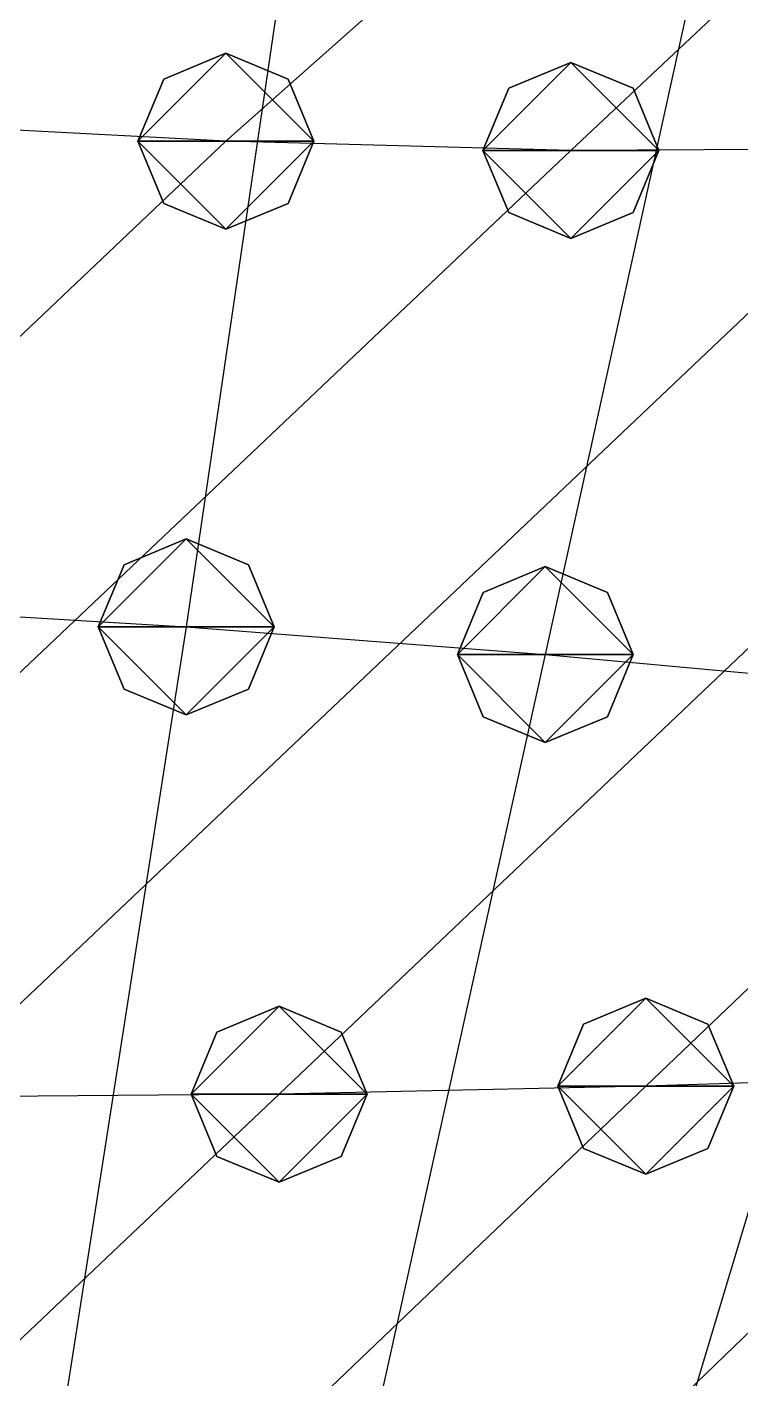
# Model space of a CAD drawing. Header units: metres. Extents: x -59 to 99, y -54 to 55.
# Drawn here: x 25.66 to 33.77, y 10.95 to 26.33 of the extents above; entities that cross this region are included whole.
import ezdxf

# ---------------------------------------------------------------- set-up
doc = ezdxf.new("R2010")
doc.units = ezdxf.units.M

msp = doc.modelspace()

# ---------------------------------------------------------------- linework, layer by layer
for p, q in [((39.801544, 35.592957, -125.0044), (27.918041, 25.031487, -133.29512)), ((43.101913, 35.526, -124.04836), (31.840702, 24.925573, -131.78381)), ((29.117361, 30.766953, -215.3948), (27.46747, 19.507492, -213.67805)), ((34.01928, 30.438913, -210.69817), (31.549576, 19.192104, -209.16345)), ((27.918041, 26.031487, -133.29495), (27.210934, 25.738594, -133.295)), ((27.918041, 26.031487, -133.29495), (27.210934, 25.738594, -133.295)), ((27.918041, 26.031487, -133.29495), (27.210934, 25.738594, -133.295)), ((27.918041, 26.031487, -133.29495), (27.210934, 25.738594, -133.295)), ((28.625149, 25.738594, -133.295), (27.918041, 26.031487, -133.29495)), ((28.625149, 25.738594, -133.295), (27.918041, 26.031487, -133.29495)), ((28.625149, 25.738594, -133.295), (27.918041, 26.031487, -133.29495)), ((28.625149, 25.738594, -133.295), (27.918041, 26.031487, -133.29495)), ((31.840702, 25.925573, -131.78365), (31.133595, 25.63268, -131.78369)), ((31.840702, 25.925573, -131.78365), (31.133595, 25.63268, -131.78369)), ((31.840702, 25.925573, -131.78365), (31.133595, 25.63268, -131.78369)), ((31.840702, 25.925573, -131.78365), (31.133595, 25.63268, -131.78369)), ((32.54781, 25.63268, -131.78369), (31.840702, 25.925573, -131.78365)), ((32.54781, 25.63268, -131.78369), (31.840702, 25.925573, -131.78365)), ((32.54781, 25.63268, -131.78369), (31.840702, 25.925573, -131.78365)), ((32.54781, 25.63268, -131.78369), (31.840702, 25.925573, -131.78365)), ((27.210934, 25.738594, -133.295), (26.918041, 25.031487, -133.29512)), ((27.210934, 25.738594, -133.295), (26.918041, 25.031487, -133.29512)), ((27.210934, 25.738594, -133.295), (26.918041, 25.031487, -133.29512)), ((27.210934, 25.738594, -133.295), (26.918041, 25.031487, -133.29512)), ((28.918041, 25.031487, -133.29512), (28.625149, 25.738594, -133.295)), ((28.918041, 25.031487, -133.29512), (28.625149, 25.738594, -133.295)), ((28.918041, 25.031487, -133.29512), (28.625149, 25.738594, -133.295)), ((28.918041, 25.031487, -133.29512), (28.625149, 25.738594, -133.295)), ((31.133595, 25.63268, -131.78369), (30.840702, 24.925573, -131.78381)), ((31.133595, 25.63268, -131.78369), (30.840702, 24.925573, -131.78381)), ((31.133595, 25.63268, -131.78369), (30.840702, 24.925573, -131.78381)), ((31.133595, 25.63268, -131.78369), (30.840702, 24.925573, -131.78381)), ((32.840702, 24.925573, -131.78381), (32.54781, 25.63268, -131.78369)), ((32.840702, 24.925573, -131.78381), (32.54781, 25.63268, -131.78369)), ((32.840702, 24.925573, -131.78381), (32.54781, 25.63268, -131.78369)), ((32.840702, 24.925573, -131.78381), (32.54781, 25.63268, -131.78369)), ((27.918041, 25.031487, -133.29512), (23.385426, 25.269653, -136.699)), ((44.13097, 25.20737, -135.80191), (32.69128, 14.283207, -138.88821)), ((27.918041, 25.031487, -133.29512), (16.645351, 14.338593, -139.69669)), ((31.840702, 24.925573, -131.78381), (20.515675, 14.200554, -137.72739)), ((35.827793, 24.945442, -132.06738), (24.455467, 14.157696, -137.11244)), ((26.918041, 25.031487, -133.29512), (27.210934, 24.324379, -133.29524)), ((26.918041, 25.031487, -133.29512), (27.210934, 24.324379, -133.29524)), ((26.918041, 25.031487, -133.29512), (27.210934, 24.324379, -133.29524)), ((26.918041, 25.031487, -133.29512), (27.210934, 24.324379, -133.29524)), ((31.840702, 24.925573, -131.78381), (27.918041, 25.031487, -133.29512)), ((39.93824, 25.049267, -133.54689), (28.522419, 14.191643, -137.58893)), ((28.625149, 24.324379, -133.29524), (28.918041, 25.031487, -133.29512)), ((28.625149, 24.324379, -133.29524), (28.918041, 25.031487, -133.29512)), ((28.625149, 24.324379, -133.29524), (28.918041, 25.031487, -133.29512)), ((28.625149, 24.324379, -133.29524), (28.918041, 25.031487, -133.29512)), ((30.840702, 24.925573, -131.78381), (31.133595, 24.218466, -131.78394)), ((30.840702, 24.925573, -131.78381), (31.133595, 24.218466, -131.78394)), ((30.840702, 24.925573, -131.78381), (31.133595, 24.218466, -131.78394)), ((30.840702, 24.925573, -131.78381), (31.133595, 24.218466, -131.78394)), ((35.827793, 24.945442, -132.06738), (31.840702, 24.925573, -131.78381)), ((32.54781, 24.218466, -131.78394), (32.840702, 24.925573, -131.78381)), ((32.54781, 24.218466, -131.78394), (32.840702, 24.925573, -131.78381)), ((32.54781, 24.218466, -131.78394), (32.840702, 24.925573, -131.78381)), ((32.54781, 24.218466, -131.78394), (32.840702, 24.925573, -131.78381)), ((27.210934, 24.324379, -133.29524), (27.918041, 24.031487, -133.29529)), ((27.210934, 24.324379, -133.29524), (27.918041, 24.031487, -133.29529)), ((27.210934, 24.324379, -133.29524), (27.918041, 24.031487, -133.29529)), ((27.210934, 24.324379, -133.29524), (27.918041, 24.031487, -133.29529)), ((27.918041, 24.031487, -133.29529), (28.625149, 24.324379, -133.29524)), ((27.918041, 24.031487, -133.29529), (28.625149, 24.324379, -133.29524)), ((27.918041, 24.031487, -133.29529), (28.625149, 24.324379, -133.29524)), ((27.918041, 24.031487, -133.29529), (28.625149, 24.324379, -133.29524)), ((31.133595, 24.218466, -131.78394), (31.840702, 23.925573, -131.78398)), ((31.133595, 24.218466, -131.78394), (31.840702, 23.925573, -131.78398)), ((31.133595, 24.218466, -131.78394), (31.840702, 23.925573, -131.78398)), ((31.133595, 24.218466, -131.78394), (31.840702, 23.925573, -131.78398)), ((31.840702, 23.925573, -131.78398), (32.54781, 24.218466, -131.78394)), ((31.840702, 23.925573, -131.78398), (32.54781, 24.218466, -131.78394)), ((31.840702, 23.925573, -131.78398), (32.54781, 24.218466, -131.78394)), ((31.840702, 23.925573, -131.78398), (32.54781, 24.218466, -131.78394)), ((27.46747, 20.507492, -213.67789), (26.760363, 20.2146, -213.67793)), ((27.46747, 20.507492, -213.67789), (26.760363, 20.2146, -213.67793)), ((27.46747, 20.507492, -213.67789), (26.760363, 20.2146, -213.67793)), ((27.46747, 20.507492, -213.67789), (26.760363, 20.2146, -213.67793)), ((28.174578, 20.2146, -213.67793), (27.46747, 20.507492, -213.67789)), ((28.174578, 20.2146, -213.67793), (27.46747, 20.507492, -213.67789)), ((28.174578, 20.2146, -213.67793), (27.46747, 20.507492, -213.67789)), ((28.174578, 20.2146, -213.67793), (27.46747, 20.507492, -213.67789)), ((26.760363, 20.2146, -213.67793), (26.46747, 19.507492, -213.67805)), ((26.760363, 20.2146, -213.67793), (26.46747, 19.507492, -213.67805)), ((26.760363, 20.2146, -213.67793), (26.46747, 19.507492, -213.67805)), ((26.760363, 20.2146, -213.67793), (26.46747, 19.507492, -213.67805)), ((28.46747, 19.507492, -213.67805), (28.174578, 20.2146, -213.67793)), ((28.46747, 19.507492, -213.67805), (28.174578, 20.2146, -213.67793)), ((28.46747, 19.507492, -213.67805), (28.174578, 20.2146, -213.67793)), ((28.46747, 19.507492, -213.67805), (28.174578, 20.2146, -213.67793)), ((31.549576, 20.192104, -209.16328), (30.842468, 19.899212, -209.16333)), ((31.549576, 20.192104, -209.16328), (30.842468, 19.899212, -209.16333)), ((31.549576, 20.192104, -209.16328), (30.842468, 19.899212, -209.16333)), ((31.549576, 20.192104, -209.16328), (30.842468, 19.899212, -209.16333)), ((32.256683, 19.899212, -209.16333), (31.549576, 20.192104, -209.16328)), ((32.256683, 19.899212, -209.16333), (31.549576, 20.192104, -209.16328)), ((32.256683, 19.899212, -209.16333), (31.549576, 20.192104, -209.16328)), ((32.256683, 19.899212, -209.16333), (31.549576, 20.192104, -209.16328)), ((30.842468, 19.899212, -209.16333), (30.549576, 19.192104, -209.16345)), ((30.842468, 19.899212, -209.16333), (30.549576, 19.192104, -209.16345)), ((30.842468, 19.899212, -209.16333), (30.549576, 19.192104, -209.16345)), ((30.842468, 19.899212, -209.16333), (30.549576, 19.192104, -209.16345)), ((32.549576, 19.192104, -209.16345), (32.256683, 19.899212, -209.16333)), ((32.549576, 19.192104, -209.16345), (32.256683, 19.899212, -209.16333)), ((32.549576, 19.192104, -209.16345), (32.256683, 19.899212, -209.16333)), ((32.549576, 19.192104, -209.16345), (32.256683, 19.899212, -209.16333)), ((23.483019, 19.74487, -217.07271), (27.46747, 19.507492, -213.67805)), ((27.46747, 19.507492, -213.67805), (25.722347, 8.326824, -213.0821)), ((26.46747, 19.507492, -213.67805), (26.760363, 18.800385, -213.67818)), ((26.46747, 19.507492, -213.67805), (26.760363, 18.800385, -213.67818)), ((26.46747, 19.507492, -213.67805), (26.760363, 18.800385, -213.67818)), ((26.46747, 19.507492, -213.67805), (26.760363, 18.800385, -213.67818)), ((27.46747, 19.507492, -213.67805), (31.549576, 19.192104, -209.16345)), ((28.174578, 18.800385, -213.67818), (28.46747, 19.507492, -213.67805)), ((28.174578, 18.800385, -213.67818), (28.46747, 19.507492, -213.67805)), ((28.174578, 18.800385, -213.67818), (28.46747, 19.507492, -213.67805)), ((28.174578, 18.800385, -213.67818), (28.46747, 19.507492, -213.67805)), ((31.549576, 19.192104, -209.16345), (29.071415, 8.002361, -208.44037)), ((30.549576, 19.192104, -209.16345), (30.842468, 18.484997, -209.16357)), ((30.549576, 19.192104, -209.16345), (30.842468, 18.484997, -209.16357)), ((30.549576, 19.192104, -209.16345), (30.842468, 18.484997, -209.16357)), ((30.549576, 19.192104, -209.16345), (30.842468, 18.484997, -209.16357)), ((31.549576, 19.192104, -209.16345), (35.642563, 18.820251, -203.8381)), ((32.256683, 18.484997, -209.16357), (32.549576, 19.192104, -209.16345)), ((32.256683, 18.484997, -209.16357), (32.549576, 19.192104, -209.16345)), ((32.256683, 18.484997, -209.16357), (32.549576, 19.192104, -209.16345)), ((32.256683, 18.484997, -209.16357), (32.549576, 19.192104, -209.16345)), ((26.760363, 18.800385, -213.67818), (27.46747, 18.507492, -213.67822)), ((26.760363, 18.800385, -213.67818), (27.46747, 18.507492, -213.67822)), ((26.760363, 18.800385, -213.67818), (27.46747, 18.507492, -213.67822)), ((26.760363, 18.800385, -213.67818), (27.46747, 18.507492, -213.67822)), ((27.46747, 18.507492, -213.67822), (28.174578, 18.800385, -213.67818)), ((27.46747, 18.507492, -213.67822), (28.174578, 18.800385, -213.67818)), ((27.46747, 18.507492, -213.67822), (28.174578, 18.800385, -213.67818)), ((27.46747, 18.507492, -213.67822), (28.174578, 18.800385, -213.67818)), ((35.642563, 18.820251, -203.8381), (32.28979, 7.622429, -203.00282)), ((30.842468, 18.484997, -209.16357), (31.549576, 18.192104, -209.16362)), ((30.842468, 18.484997, -209.16357), (31.549576, 18.192104, -209.16362)), ((30.842468, 18.484997, -209.16357), (31.549576, 18.192104, -209.16362)), ((30.842468, 18.484997, -209.16357), (31.549576, 18.192104, -209.16362)), ((31.549576, 18.192104, -209.16362), (32.256683, 18.484997, -209.16357)), ((31.549576, 18.192104, -209.16362), (32.256683, 18.484997, -209.16357)), ((31.549576, 18.192104, -209.16362), (32.256683, 18.484997, -209.16357)), ((31.549576, 18.192104, -209.16362), (32.256683, 18.484997, -209.16357)), ((32.69128, 15.283207, -138.88805), (31.984173, 14.990314, -138.88809)), ((32.69128, 15.283207, -138.88805), (31.984173, 14.990314, -138.88809)), ((32.69128, 15.283207, -138.88805), (31.984173, 14.990314, -138.88809)), ((32.69128, 15.283207, -138.88805), (31.984173, 14.990314, -138.88809)), ((33.398388, 14.990314, -138.88809), (32.69128, 15.283207, -138.88805)), ((33.398388, 14.990314, -138.88809), (32.69128, 15.283207, -138.88805)), ((33.398388, 14.990314, -138.88809), (32.69128, 15.283207, -138.88805)), ((33.398388, 14.990314, -138.88809), (32.69128, 15.283207, -138.88805)), ((28.522419, 15.191643, -137.58876), (27.815311, 14.898749, -137.5888)), ((28.522419, 15.191643, -137.58876), (27.815311, 14.898749, -137.5888)), ((28.522419, 15.191643, -137.58876), (27.815311, 14.898749, -137.5888)), ((28.522419, 15.191643, -137.58876), (27.815311, 14.898749, -137.5888)), ((29.229527, 14.898749, -137.5888), (28.522419, 15.191643, -137.58876)), ((29.229527, 14.898749, -137.5888), (28.522419, 15.191643, -137.58876)), ((29.229527, 14.898749, -137.5888), (28.522419, 15.191643, -137.58876)), ((29.229527, 14.898749, -137.5888), (28.522419, 15.191643, -137.58876)), ((31.984173, 14.990314, -138.88809), (31.69128, 14.283207, -138.88821)), ((31.984173, 14.990314, -138.88809), (31.69128, 14.283207, -138.88821)), ((31.984173, 14.990314, -138.88809), (31.69128, 14.283207, -138.88821)), ((31.984173, 14.990314, -138.88809), (31.69128, 14.283207, -138.88821)), ((33.69128, 14.283207, -138.88821), (33.398388, 14.990314, -138.88809)), ((33.69128, 14.283207, -138.88821), (33.398388, 14.990314, -138.88809)), ((33.69128, 14.283207, -138.88821), (33.398388, 14.990314, -138.88809)), ((33.69128, 14.283207, -138.88821), (33.398388, 14.990314, -138.88809)), ((27.815311, 14.898749, -137.5888), (27.522419, 14.191643, -137.58893)), ((27.815311, 14.898749, -137.5888), (27.522419, 14.191643, -137.58893)), ((27.815311, 14.898749, -137.5888), (27.522419, 14.191643, -137.58893)), ((27.815311, 14.898749, -137.5888), (27.522419, 14.191643, -137.58893)), ((29.522419, 14.191643, -137.58893), (29.229527, 14.898749, -137.5888)), ((29.522419, 14.191643, -137.58893), (29.229527, 14.898749, -137.5888)), ((29.522419, 14.191643, -137.58893), (29.229527, 14.898749, -137.5888)), ((29.522419, 14.191643, -137.58893), (29.229527, 14.898749, -137.5888)), ((36.898182, 14.41814, -140.80763), (25.495872, 3.4013252, -142.54208)), ((36.898182, 14.41814, -140.80763), (32.69128, 14.283207, -138.88821)), ((28.522419, 14.191643, -137.58893), (17.003136, 3.2785492, -140.80731)), ((32.69128, 14.283207, -138.88821), (21.212288, 3.3174706, -141.35335)), ((28.522419, 14.191643, -137.58893), (24.455467, 14.157696, -137.11244)), ((27.522419, 14.191643, -137.58893), (27.815311, 13.484536, -137.58905)), ((27.522419, 14.191643, -137.58893), (27.815311, 13.484536, -137.58905)), ((27.522419, 14.191643, -137.58893), (27.815311, 13.484536, -137.58905)), ((27.522419, 14.191643, -137.58893), (27.815311, 13.484536, -137.58905)), ((32.69128, 14.283207, -138.88821), (28.522419, 14.191643, -137.58893)), ((29.229527, 13.484536, -137.58905), (29.522419, 14.191643, -137.58893)), ((29.229527, 13.484536, -137.58905), (29.522419, 14.191643, -137.58893)), ((29.229527, 13.484536, -137.58905), (29.522419, 14.191643, -137.58893)), ((29.229527, 13.484536, -137.58905), (29.522419, 14.191643, -137.58893)), ((31.69128, 14.283207, -138.88821), (31.984173, 13.5761, -138.88834)), ((31.69128, 14.283207, -138.88821), (31.984173, 13.5761, -138.88834)), ((31.69128, 14.283207, -138.88821), (31.984173, 13.5761, -138.88834)), ((31.69128, 14.283207, -138.88821), (31.984173, 13.5761, -138.88834)), ((33.398388, 13.5761, -138.88834), (33.69128, 14.283207, -138.88821)), ((33.398388, 13.5761, -138.88834), (33.69128, 14.283207, -138.88821)), ((33.398388, 13.5761, -138.88834), (33.69128, 14.283207, -138.88821)), ((33.398388, 13.5761, -138.88834), (33.69128, 14.283207, -138.88821)), ((31.984173, 13.5761, -138.88834), (32.69128, 13.283207, -138.88838)), ((31.984173, 13.5761, -138.88834), (32.69128, 13.283207, -138.88838)), ((31.984173, 13.5761, -138.88834), (32.69128, 13.283207, -138.88838)), ((31.984173, 13.5761, -138.88834), (32.69128, 13.283207, -138.88838)), ((32.69128, 13.283207, -138.88838), (33.398388, 13.5761, -138.88834)), ((32.69128, 13.283207, -138.88838), (33.398388, 13.5761, -138.88834)), ((32.69128, 13.283207, -138.88838), (33.398388, 13.5761, -138.88834)), ((32.69128, 13.283207, -138.88838), (33.398388, 13.5761, -138.88834)), ((27.815311, 13.484536, -137.58905), (28.522419, 13.191643, -137.5891)), ((27.815311, 13.484536, -137.58905), (28.522419, 13.191643, -137.5891)), ((27.815311, 13.484536, -137.58905), (28.522419, 13.191643, -137.5891)), ((27.815311, 13.484536, -137.58905), (28.522419, 13.191643, -137.5891)), ((28.522419, 13.191643, -137.5891), (29.229527, 13.484536, -137.58905)), ((28.522419, 13.191643, -137.5891), (29.229527, 13.484536, -137.58905)), ((28.522419, 13.191643, -137.5891), (29.229527, 13.484536, -137.58905)), ((28.522419, 13.191643, -137.5891), (29.229527, 13.484536, -137.58905))]:
    msp.add_line(p, q)
for points in [[(26.918041, 25.031487, -133.29512), (27.210934, 25.738594, -133.295), (27.918041, 26.031487, -133.29495), (27.91814, 26.031586, -133.29485)], [(26.918041, 25.031487, -133.29512), (27.210934, 25.738594, -133.295), (27.918041, 26.031487, -133.29495), (27.91814, 26.031586, -133.29485)], [(26.918041, 25.031487, -133.29512), (27.210934, 25.738594, -133.295), (27.918041, 26.031487, -133.29495), (27.91814, 26.031586, -133.29485)], [(26.918041, 25.031487, -133.29512), (27.210934, 25.738594, -133.295), (27.918041, 26.031487, -133.29495), (27.91814, 26.031586, -133.29485)], [(26.918041, 25.031487, -133.29512), (27.918041, 26.031487, -133.29495), (28.918041, 25.031487, -133.29512), (28.91814, 25.031586, -133.29501)], [(26.918041, 25.031487, -133.29512), (27.918041, 26.031487, -133.29495), (28.918041, 25.031487, -133.29512), (28.91814, 25.031586, -133.29501)], [(26.918041, 25.031487, -133.29512), (27.918041, 26.031487, -133.29495), (28.918041, 25.031487, -133.29512), (28.91814, 25.031586, -133.29501)], [(26.918041, 25.031487, -133.29512), (27.918041, 26.031487, -133.29495), (28.918041, 25.031487, -133.29512), (28.91814, 25.031586, -133.29501)], [(27.918041, 26.031487, -133.29495), (28.625149, 25.738594, -133.295), (28.918041, 25.031487, -133.29512), (28.91814, 25.031586, -133.29501)], [(27.918041, 26.031487, -133.29495), (28.625149, 25.738594, -133.295), (28.918041, 25.031487, -133.29512), (28.91814, 25.031586, -133.29501)], [(27.918041, 26.031487, -133.29495), (28.625149, 25.738594, -133.295), (28.918041, 25.031487, -133.29512), (28.91814, 25.031586, -133.29501)], [(27.918041, 26.031487, -133.29495), (28.625149, 25.738594, -133.295), (28.918041, 25.031487, -133.29512), (28.91814, 25.031586, -133.29501)], [(30.840702, 24.925573, -131.78381), (31.133595, 25.63268, -131.78369), (31.840702, 25.925573, -131.78365), (31.840801, 25.925673, -131.78354)], [(30.840702, 24.925573, -131.78381), (31.133595, 25.63268, -131.78369), (31.840702, 25.925573, -131.78365), (31.840801, 25.925673, -131.78354)], [(30.840702, 24.925573, -131.78381), (31.133595, 25.63268, -131.78369), (31.840702, 25.925573, -131.78365), (31.840801, 25.925673, -131.78354)], [(30.840702, 24.925573, -131.78381), (31.133595, 25.63268, -131.78369), (31.840702, 25.925573, -131.78365), (31.840801, 25.925673, -131.78354)], [(30.840702, 24.925573, -131.78381), (31.840702, 25.925573, -131.78365), (32.840702, 24.925573, -131.78381), (32.8408, 24.925673, -131.7837)], [(30.840702, 24.925573, -131.78381), (31.840702, 25.925573, -131.78365), (32.840702, 24.925573, -131.78381), (32.8408, 24.925673, -131.7837)], [(30.840702, 24.925573, -131.78381), (31.840702, 25.925573, -131.78365), (32.840702, 24.925573, -131.78381), (32.8408, 24.925673, -131.7837)], [(30.840702, 24.925573, -131.78381), (31.840702, 25.925573, -131.78365), (32.840702, 24.925573, -131.78381), (32.8408, 24.925673, -131.7837)], [(31.840702, 25.925573, -131.78365), (32.54781, 25.63268, -131.78369), (32.840702, 24.925573, -131.78381), (32.8408, 24.925673, -131.7837)], [(31.840702, 25.925573, -131.78365), (32.54781, 25.63268, -131.78369), (32.840702, 24.925573, -131.78381), (32.8408, 24.925673, -131.7837)], [(31.840702, 25.925573, -131.78365), (32.54781, 25.63268, -131.78369), (32.840702, 24.925573, -131.78381), (32.8408, 24.925673, -131.7837)], [(31.840702, 25.925573, -131.78365), (32.54781, 25.63268, -131.78369), (32.840702, 24.925573, -131.78381), (32.8408, 24.925673, -131.7837)], [(27.918041, 24.031487, -133.29529), (27.210934, 24.324379, -133.29524), (26.918041, 25.031487, -133.29512), (26.91814, 25.031586, -133.29501)], [(28.918041, 25.031487, -133.29512), (27.918041, 24.031487, -133.29529), (26.918041, 25.031487, -133.29512), (26.91814, 25.031586, -133.29501)], [(27.918041, 24.031487, -133.29529), (27.210934, 24.324379, -133.29524), (26.918041, 25.031487, -133.29512), (26.91814, 25.031586, -133.29501)], [(28.918041, 25.031487, -133.29512), (27.918041, 24.031487, -133.29529), (26.918041, 25.031487, -133.29512), (26.91814, 25.031586, -133.29501)], [(27.918041, 24.031487, -133.29529), (27.210934, 24.324379, -133.29524), (26.918041, 25.031487, -133.29512), (26.91814, 25.031586, -133.29501)], [(28.918041, 25.031487, -133.29512), (27.918041, 24.031487, -133.29529), (26.918041, 25.031487, -133.29512), (26.91814, 25.031586, -133.29501)], [(27.918041, 24.031487, -133.29529), (27.210934, 24.324379, -133.29524), (26.918041, 25.031487, -133.29512), (26.91814, 25.031586, -133.29501)], [(28.918041, 25.031487, -133.29512), (27.918041, 24.031487, -133.29529), (26.918041, 25.031487, -133.29512), (26.91814, 25.031586, -133.29501)], [(28.918041, 25.031487, -133.29512), (28.625149, 24.324379, -133.29524), (27.918041, 24.031487, -133.29529), (27.91814, 24.031586, -133.29518)], [(28.918041, 25.031487, -133.29512), (28.625149, 24.324379, -133.29524), (27.918041, 24.031487, -133.29529), (27.91814, 24.031586, -133.29518)], [(28.918041, 25.031487, -133.29512), (28.625149, 24.324379, -133.29524), (27.918041, 24.031487, -133.29529), (27.91814, 24.031586, -133.29518)], [(28.918041, 25.031487, -133.29512), (28.625149, 24.324379, -133.29524), (27.918041, 24.031487, -133.29529), (27.91814, 24.031586, -133.29518)], [(31.840702, 23.925573, -131.78398), (31.133595, 24.218466, -131.78394), (30.840702, 24.925573, -131.78381), (30.840801, 24.925673, -131.7837)], [(32.840702, 24.925573, -131.78381), (31.840702, 23.925573, -131.78398), (30.840702, 24.925573, -131.78381), (30.840801, 24.925673, -131.7837)], [(31.840702, 23.925573, -131.78398), (31.133595, 24.218466, -131.78394), (30.840702, 24.925573, -131.78381), (30.840801, 24.925673, -131.7837)], [(32.840702, 24.925573, -131.78381), (31.840702, 23.925573, -131.78398), (30.840702, 24.925573, -131.78381), (30.840801, 24.925673, -131.7837)], [(31.840702, 23.925573, -131.78398), (31.133595, 24.218466, -131.78394), (30.840702, 24.925573, -131.78381), (30.840801, 24.925673, -131.7837)], [(32.840702, 24.925573, -131.78381), (31.840702, 23.925573, -131.78398), (30.840702, 24.925573, -131.78381), (30.840801, 24.925673, -131.7837)], [(31.840702, 23.925573, -131.78398), (31.133595, 24.218466, -131.78394), (30.840702, 24.925573, -131.78381), (30.840801, 24.925673, -131.7837)], [(32.840702, 24.925573, -131.78381), (31.840702, 23.925573, -131.78398), (30.840702, 24.925573, -131.78381), (30.840801, 24.925673, -131.7837)], [(32.840702, 24.925573, -131.78381), (32.54781, 24.218466, -131.78394), (31.840702, 23.925573, -131.78398), (31.840801, 23.925673, -131.78387)], [(32.840702, 24.925573, -131.78381), (32.54781, 24.218466, -131.78394), (31.840702, 23.925573, -131.78398), (31.840801, 23.925673, -131.78387)], [(32.840702, 24.925573, -131.78381), (32.54781, 24.218466, -131.78394), (31.840702, 23.925573, -131.78398), (31.840801, 23.925673, -131.78387)], [(32.840702, 24.925573, -131.78381), (32.54781, 24.218466, -131.78394), (31.840702, 23.925573, -131.78398), (31.840801, 23.925673, -131.78387)], [(26.46747, 19.507492, -213.67805), (26.760363, 20.2146, -213.67793), (27.46747, 20.507492, -213.67789), (27.46757, 20.507591, -213.67778)], [(26.46747, 19.507492, -213.67805), (26.760363, 20.2146, -213.67793), (27.46747, 20.507492, -213.67789), (27.46757, 20.507591, -213.67778)], [(26.46747, 19.507492, -213.67805), (26.760363, 20.2146, -213.67793), (27.46747, 20.507492, -213.67789), (27.46757, 20.507591, -213.67778)], [(26.46747, 19.507492, -213.67805), (26.760363, 20.2146, -213.67793), (27.46747, 20.507492, -213.67789), (27.46757, 20.507591, -213.67778)], [(26.46747, 19.507492, -213.67805), (27.46747, 20.507492, -213.67789), (28.46747, 19.507492, -213.67805), (28.46757, 19.507591, -213.67795)], [(26.46747, 19.507492, -213.67805), (27.46747, 20.507492, -213.67789), (28.46747, 19.507492, -213.67805), (28.46757, 19.507591, -213.67795)], [(26.46747, 19.507492, -213.67805), (27.46747, 20.507492, -213.67789), (28.46747, 19.507492, -213.67805), (28.46757, 19.507591, -213.67795)], [(26.46747, 19.507492, -213.67805), (27.46747, 20.507492, -213.67789), (28.46747, 19.507492, -213.67805), (28.46757, 19.507591, -213.67795)], [(27.46747, 20.507492, -213.67789), (28.174578, 20.2146, -213.67793), (28.46747, 19.507492, -213.67805), (28.46757, 19.507591, -213.67795)], [(27.46747, 20.507492, -213.67789), (28.174578, 20.2146, -213.67793), (28.46747, 19.507492, -213.67805), (28.46757, 19.507591, -213.67795)], [(27.46747, 20.507492, -213.67789), (28.174578, 20.2146, -213.67793), (28.46747, 19.507492, -213.67805), (28.46757, 19.507591, -213.67795)], [(27.46747, 20.507492, -213.67789), (28.174578, 20.2146, -213.67793), (28.46747, 19.507492, -213.67805), (28.46757, 19.507591, -213.67795)], [(30.549576, 19.192104, -209.16345), (30.842468, 19.899212, -209.16333), (31.549576, 20.192104, -209.16328), (31.549675, 20.192204, -209.16318)], [(30.549576, 19.192104, -209.16345), (30.842468, 19.899212, -209.16333), (31.549576, 20.192104, -209.16328), (31.549675, 20.192204, -209.16318)], [(30.549576, 19.192104, -209.16345), (30.842468, 19.899212, -209.16333), (31.549576, 20.192104, -209.16328), (31.549675, 20.192204, -209.16318)], [(30.549576, 19.192104, -209.16345), (30.842468, 19.899212, -209.16333), (31.549576, 20.192104, -209.16328), (31.549675, 20.192204, -209.16318)], [(30.549576, 19.192104, -209.16345), (31.549576, 20.192104, -209.16328), (32.549576, 19.192104, -209.16345), (32.549675, 19.192204, -209.16335)], [(30.549576, 19.192104, -209.16345), (31.549576, 20.192104, -209.16328), (32.549576, 19.192104, -209.16345), (32.549675, 19.192204, -209.16335)], [(30.549576, 19.192104, -209.16345), (31.549576, 20.192104, -209.16328), (32.549576, 19.192104, -209.16345), (32.549675, 19.192204, -209.16335)], [(30.549576, 19.192104, -209.16345), (31.549576, 20.192104, -209.16328), (32.549576, 19.192104, -209.16345), (32.549675, 19.192204, -209.16335)], [(31.549576, 20.192104, -209.16328), (32.256683, 19.899212, -209.16333), (32.549576, 19.192104, -209.16345), (32.549675, 19.192204, -209.16335)], [(31.549576, 20.192104, -209.16328), (32.256683, 19.899212, -209.16333), (32.549576, 19.192104, -209.16345), (32.549675, 19.192204, -209.16335)], [(31.549576, 20.192104, -209.16328), (32.256683, 19.899212, -209.16333), (32.549576, 19.192104, -209.16345), (32.549675, 19.192204, -209.16335)], [(31.549576, 20.192104, -209.16328), (32.256683, 19.899212, -209.16333), (32.549576, 19.192104, -209.16345), (32.549675, 19.192204, -209.16335)], [(27.46747, 18.507492, -213.67822), (26.760363, 18.800385, -213.67818), (26.46747, 19.507492, -213.67805), (26.46757, 19.507591, -213.67795)], [(28.46747, 19.507492, -213.67805), (27.46747, 18.507492, -213.67822), (26.46747, 19.507492, -213.67805), (26.46757, 19.507591, -213.67795)], [(27.46747, 18.507492, -213.67822), (26.760363, 18.800385, -213.67818), (26.46747, 19.507492, -213.67805), (26.46757, 19.507591, -213.67795)], [(28.46747, 19.507492, -213.67805), (27.46747, 18.507492, -213.67822), (26.46747, 19.507492, -213.67805), (26.46757, 19.507591, -213.67795)], [(27.46747, 18.507492, -213.67822), (26.760363, 18.800385, -213.67818), (26.46747, 19.507492, -213.67805), (26.46757, 19.507591, -213.67795)], [(28.46747, 19.507492, -213.67805), (27.46747, 18.507492, -213.67822), (26.46747, 19.507492, -213.67805), (26.46757, 19.507591, -213.67795)], [(27.46747, 18.507492, -213.67822), (26.760363, 18.800385, -213.67818), (26.46747, 19.507492, -213.67805), (26.46757, 19.507591, -213.67795)], [(28.46747, 19.507492, -213.67805), (27.46747, 18.507492, -213.67822), (26.46747, 19.507492, -213.67805), (26.46757, 19.507591, -213.67795)], [(28.46747, 19.507492, -213.67805), (28.174578, 18.800385, -213.67818), (27.46747, 18.507492, -213.67822), (27.46757, 18.507591, -213.67812)], [(28.46747, 19.507492, -213.67805), (28.174578, 18.800385, -213.67818), (27.46747, 18.507492, -213.67822), (27.46757, 18.507591, -213.67812)], [(28.46747, 19.507492, -213.67805), (28.174578, 18.800385, -213.67818), (27.46747, 18.507492, -213.67822), (27.46757, 18.507591, -213.67812)], [(28.46747, 19.507492, -213.67805), (28.174578, 18.800385, -213.67818), (27.46747, 18.507492, -213.67822), (27.46757, 18.507591, -213.67812)], [(31.549576, 18.192104, -209.16362), (30.842468, 18.484997, -209.16357), (30.549576, 19.192104, -209.16345), (30.549675, 19.192204, -209.16335)], [(32.549576, 19.192104, -209.16345), (31.549576, 18.192104, -209.16362), (30.549576, 19.192104, -209.16345), (30.549675, 19.192204, -209.16335)], [(31.549576, 18.192104, -209.16362), (30.842468, 18.484997, -209.16357), (30.549576, 19.192104, -209.16345), (30.549675, 19.192204, -209.16335)], [(32.549576, 19.192104, -209.16345), (31.549576, 18.192104, -209.16362), (30.549576, 19.192104, -209.16345), (30.549675, 19.192204, -209.16335)], [(31.549576, 18.192104, -209.16362), (30.842468, 18.484997, -209.16357), (30.549576, 19.192104, -209.16345), (30.549675, 19.192204, -209.16335)], [(32.549576, 19.192104, -209.16345), (31.549576, 18.192104, -209.16362), (30.549576, 19.192104, -209.16345), (30.549675, 19.192204, -209.16335)], [(31.549576, 18.192104, -209.16362), (30.842468, 18.484997, -209.16357), (30.549576, 19.192104, -209.16345), (30.549675, 19.192204, -209.16335)], [(32.549576, 19.192104, -209.16345), (31.549576, 18.192104, -209.16362), (30.549576, 19.192104, -209.16345), (30.549675, 19.192204, -209.16335)], [(32.549576, 19.192104, -209.16345), (32.256683, 18.484997, -209.16357), (31.549576, 18.192104, -209.16362), (31.549675, 18.192204, -209.16351)], [(32.549576, 19.192104, -209.16345), (32.256683, 18.484997, -209.16357), (31.549576, 18.192104, -209.16362), (31.549675, 18.192204, -209.16351)], [(32.549576, 19.192104, -209.16345), (32.256683, 18.484997, -209.16357), (31.549576, 18.192104, -209.16362), (31.549675, 18.192204, -209.16351)], [(32.549576, 19.192104, -209.16345), (32.256683, 18.484997, -209.16357), (31.549576, 18.192104, -209.16362), (31.549675, 18.192204, -209.16351)], [(31.69128, 14.283207, -138.88821), (31.984173, 14.990314, -138.88809), (32.69128, 15.283207, -138.88805), (32.69138, 15.283307, -138.88794)], [(31.69128, 14.283207, -138.88821), (31.984173, 14.990314, -138.88809), (32.69128, 15.283207, -138.88805), (32.69138, 15.283307, -138.88794)], [(31.69128, 14.283207, -138.88821), (31.984173, 14.990314, -138.88809), (32.69128, 15.283207, -138.88805), (32.69138, 15.283307, -138.88794)], [(31.69128, 14.283207, -138.88821), (31.984173, 14.990314, -138.88809), (32.69128, 15.283207, -138.88805), (32.69138, 15.283307, -138.88794)], [(31.69128, 14.283207, -138.88821), (32.69128, 15.283207, -138.88805), (33.69128, 14.283207, -138.88821), (33.69138, 14.283307, -138.8881)], [(31.69128, 14.283207, -138.88821), (32.69128, 15.283207, -138.88805), (33.69128, 14.283207, -138.88821), (33.69138, 14.283307, -138.8881)], [(31.69128, 14.283207, -138.88821), (32.69128, 15.283207, -138.88805), (33.69128, 14.283207, -138.88821), (33.69138, 14.283307, -138.8881)], [(31.69128, 14.283207, -138.88821), (32.69128, 15.283207, -138.88805), (33.69128, 14.283207, -138.88821), (33.69138, 14.283307, -138.8881)], [(32.69128, 15.283207, -138.88805), (33.398388, 14.990314, -138.88809), (33.69128, 14.283207, -138.88821), (33.69138, 14.283307, -138.8881)], [(32.69128, 15.283207, -138.88805), (33.398388, 14.990314, -138.88809), (33.69128, 14.283207, -138.88821), (33.69138, 14.283307, -138.8881)], [(32.69128, 15.283207, -138.88805), (33.398388, 14.990314, -138.88809), (33.69128, 14.283207, -138.88821), (33.69138, 14.283307, -138.8881)], [(32.69128, 15.283207, -138.88805), (33.398388, 14.990314, -138.88809), (33.69128, 14.283207, -138.88821), (33.69138, 14.283307, -138.8881)], [(27.522419, 14.191643, -137.58893), (27.815311, 14.898749, -137.5888), (28.522419, 15.191643, -137.58876), (28.522518, 15.191743, -137.58865)], [(27.522419, 14.191643, -137.58893), (27.815311, 14.898749, -137.5888), (28.522419, 15.191643, -137.58876), (28.522518, 15.191743, -137.58865)], [(27.522419, 14.191643, -137.58893), (27.815311, 14.898749, -137.5888), (28.522419, 15.191643, -137.58876), (28.522518, 15.191743, -137.58865)], [(27.522419, 14.191643, -137.58893), (27.815311, 14.898749, -137.5888), (28.522419, 15.191643, -137.58876), (28.522518, 15.191743, -137.58865)], [(27.522419, 14.191643, -137.58893), (28.522419, 15.191643, -137.58876), (29.522419, 14.191643, -137.58893), (29.522518, 14.191743, -137.58882)], [(27.522419, 14.191643, -137.58893), (28.522419, 15.191643, -137.58876), (29.522419, 14.191643, -137.58893), (29.522518, 14.191743, -137.58882)], [(27.522419, 14.191643, -137.58893), (28.522419, 15.191643, -137.58876), (29.522419, 14.191643, -137.58893), (29.522518, 14.191743, -137.58882)], [(27.522419, 14.191643, -137.58893), (28.522419, 15.191643, -137.58876), (29.522419, 14.191643, -137.58893), (29.522518, 14.191743, -137.58882)], [(28.522419, 15.191643, -137.58876), (29.229527, 14.898749, -137.5888), (29.522419, 14.191643, -137.58893), (29.522518, 14.191743, -137.58882)], [(28.522419, 15.191643, -137.58876), (29.229527, 14.898749, -137.5888), (29.522419, 14.191643, -137.58893), (29.522518, 14.191743, -137.58882)], [(28.522419, 15.191643, -137.58876), (29.229527, 14.898749, -137.5888), (29.522419, 14.191643, -137.58893), (29.522518, 14.191743, -137.58882)], [(28.522419, 15.191643, -137.58876), (29.229527, 14.898749, -137.5888), (29.522419, 14.191643, -137.58893), (29.522518, 14.191743, -137.58882)], [(28.522419, 13.191643, -137.5891), (27.815311, 13.484536, -137.58905), (27.522419, 14.191643, -137.58893), (27.522518, 14.191743, -137.58882)], [(29.522419, 14.191643, -137.58893), (28.522419, 13.191643, -137.5891), (27.522419, 14.191643, -137.58893), (27.522518, 14.191743, -137.58882)], [(28.522419, 13.191643, -137.5891), (27.815311, 13.484536, -137.58905), (27.522419, 14.191643, -137.58893), (27.522518, 14.191743, -137.58882)], [(29.522419, 14.191643, -137.58893), (28.522419, 13.191643, -137.5891), (27.522419, 14.191643, -137.58893), (27.522518, 14.191743, -137.58882)], [(28.522419, 13.191643, -137.5891), (27.815311, 13.484536, -137.58905), (27.522419, 14.191643, -137.58893), (27.522518, 14.191743, -137.58882)], [(29.522419, 14.191643, -137.58893), (28.522419, 13.191643, -137.5891), (27.522419, 14.191643, -137.58893), (27.522518, 14.191743, -137.58882)], [(28.522419, 13.191643, -137.5891), (27.815311, 13.484536, -137.58905), (27.522419, 14.191643, -137.58893), (27.522518, 14.191743, -137.58882)], [(29.522419, 14.191643, -137.58893), (28.522419, 13.191643, -137.5891), (27.522419, 14.191643, -137.58893), (27.522518, 14.191743, -137.58882)], [(29.522419, 14.191643, -137.58893), (29.229527, 13.484536, -137.58905), (28.522419, 13.191643, -137.5891), (28.522518, 13.191743, -137.58899)], [(29.522419, 14.191643, -137.58893), (29.229527, 13.484536, -137.58905), (28.522419, 13.191643, -137.5891), (28.522518, 13.191743, -137.58899)], [(29.522419, 14.191643, -137.58893), (29.229527, 13.484536, -137.58905), (28.522419, 13.191643, -137.5891), (28.522518, 13.191743, -137.58899)], [(29.522419, 14.191643, -137.58893), (29.229527, 13.484536, -137.58905), (28.522419, 13.191643, -137.5891), (28.522518, 13.191743, -137.58899)], [(32.69128, 13.283207, -138.88838), (31.984173, 13.5761, -138.88834), (31.69128, 14.283207, -138.88821), (31.69138, 14.283307, -138.8881)], [(33.69128, 14.283207, -138.88821), (32.69128, 13.283207, -138.88838), (31.69128, 14.283207, -138.88821), (31.69138, 14.283307, -138.8881)], [(32.69128, 13.283207, -138.88838), (31.984173, 13.5761, -138.88834), (31.69128, 14.283207, -138.88821), (31.69138, 14.283307, -138.8881)], [(33.69128, 14.283207, -138.88821), (32.69128, 13.283207, -138.88838), (31.69128, 14.283207, -138.88821), (31.69138, 14.283307, -138.8881)], [(32.69128, 13.283207, -138.88838), (31.984173, 13.5761, -138.88834), (31.69128, 14.283207, -138.88821), (31.69138, 14.283307, -138.8881)], [(33.69128, 14.283207, -138.88821), (32.69128, 13.283207, -138.88838), (31.69128, 14.283207, -138.88821), (31.69138, 14.283307, -138.8881)], [(32.69128, 13.283207, -138.88838), (31.984173, 13.5761, -138.88834), (31.69128, 14.283207, -138.88821), (31.69138, 14.283307, -138.8881)], [(33.69128, 14.283207, -138.88821), (32.69128, 13.283207, -138.88838), (31.69128, 14.283207, -138.88821), (31.69138, 14.283307, -138.8881)], [(33.69128, 14.283207, -138.88821), (33.398388, 13.5761, -138.88834), (32.69128, 13.283207, -138.88838), (32.69138, 13.283307, -138.88828)], [(33.69128, 14.283207, -138.88821), (33.398388, 13.5761, -138.88834), (32.69128, 13.283207, -138.88838), (32.69138, 13.283307, -138.88828)], [(33.69128, 14.283207, -138.88821), (33.398388, 13.5761, -138.88834), (32.69128, 13.283207, -138.88838), (32.69138, 13.283307, -138.88828)], [(33.69128, 14.283207, -138.88821), (33.398388, 13.5761, -138.88834), (32.69128, 13.283207, -138.88838), (32.69138, 13.283307, -138.88828)]]:
    msp.add_3dface(points)

doc.saveas('drawing.dxf')
